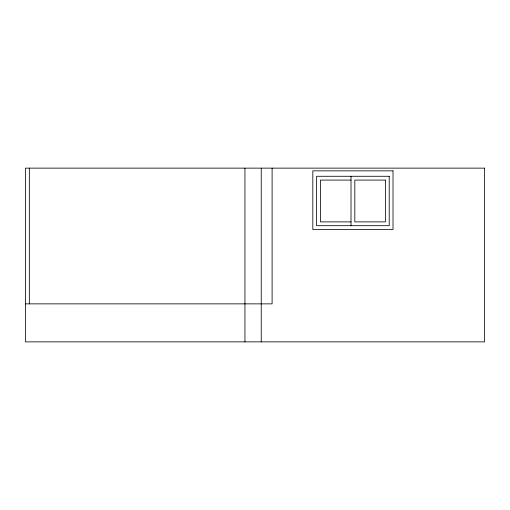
<?xml version="1.0" encoding="UTF-8"?>
<svg xmlns="http://www.w3.org/2000/svg" width="510" height="510" viewBox="0 0 510 510"><rect width="100%" height="100%" fill="white"/><g stroke="black" fill="none" stroke-linecap="round" stroke-linejoin="round"><path stroke-width="0.76" d="M351.014 180.081L320.42 180.081L320.42 221.888L351.014 221.888M25.5 303.864L272.104 303.864L272.104 168.134M351.014 176.281L351.014 225.688M261.241 168.134L261.241 341.866M244.953 168.134L244.953 341.866M29.338 168.134L29.338 303.864M484.5 168.134L25.5 168.134L25.5 341.866L484.5 341.866L484.5 168.134M393.012 170.85L312.821 170.85L312.821 229.487L393.012 229.487L393.012 170.85M389.213 176.281L316.621 176.281L316.621 225.688L389.213 225.688L389.213 176.281M385.407 180.081L354.813 180.081L354.813 221.888L385.407 221.888L385.407 180.081"/></g></svg>
